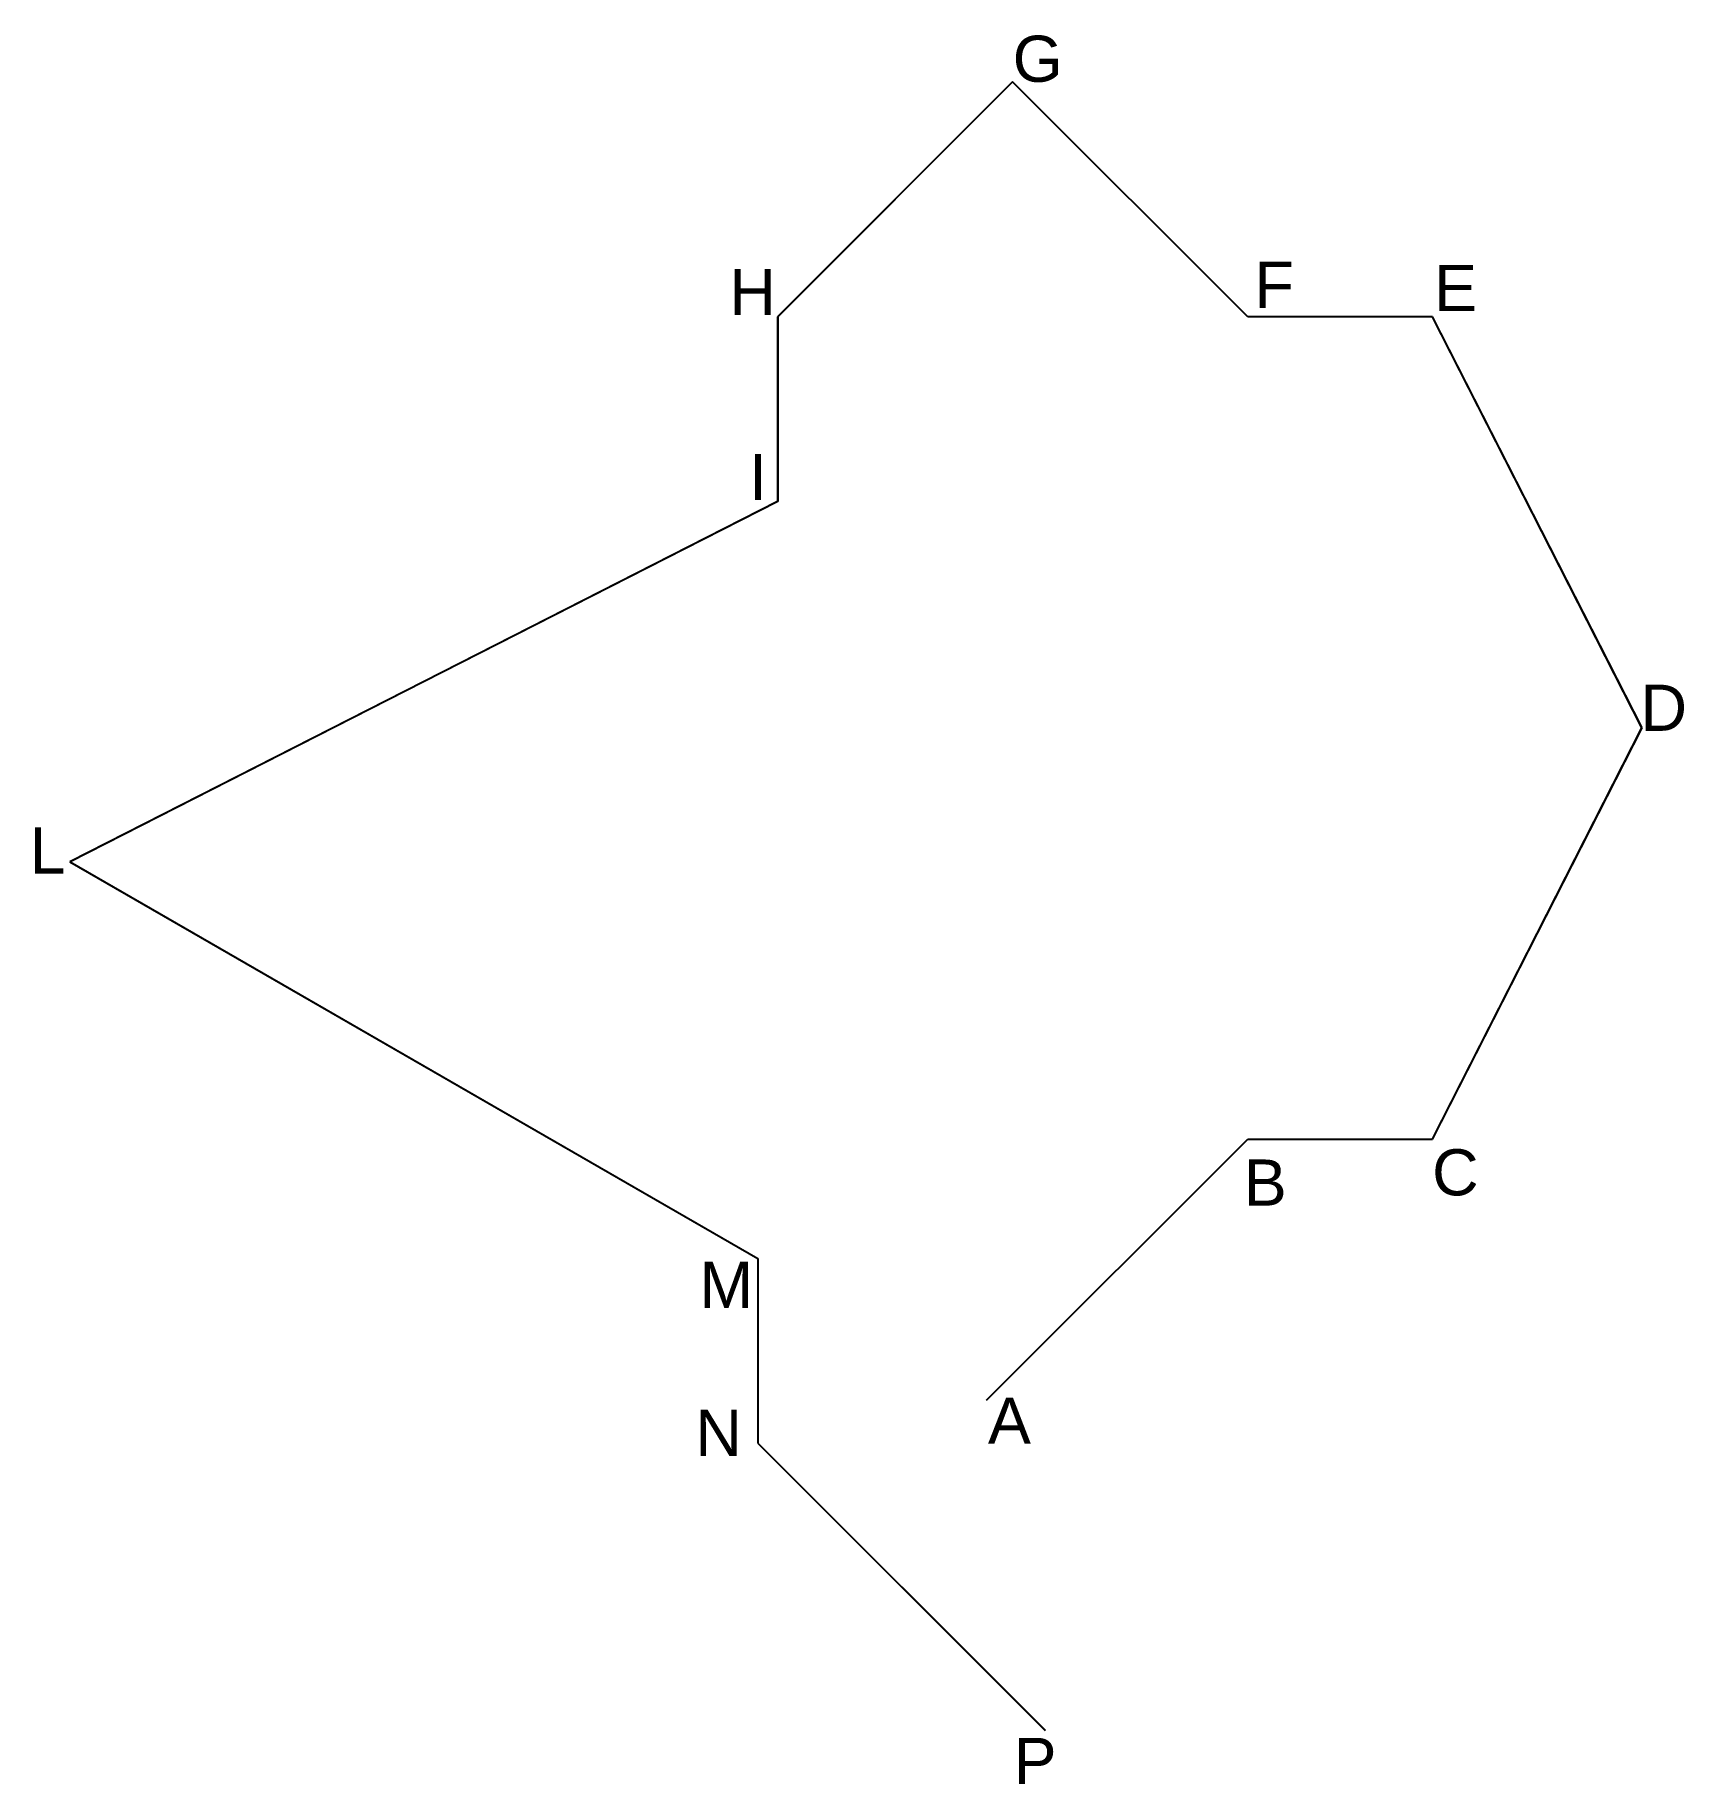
# Model space of a CAD drawing. Header units: millimetres. Extents: x -21.5 to 67.8, y -20.8 to 74.
import ezdxf

# ---------------------------------------------------------------- set-up
doc = ezdxf.new("R2010")
doc.units = ezdxf.units.MM
for name, color, linetype in [('coord assolute 2', 42, 'Continuous'), ('coord polari relative 2', 2, 'Continuous'), ('coord relative 2', 4, 'Continuous'), ('lettere 2', 7, 'Continuous')]:
    doc.layers.add(name, color=color, linetype=linetype)
doc.styles.get("Standard").update_dxf_attribs({"font": 'arial.ttf'})

msp = doc.modelspace()

# ---------------------------------------------------------------- linework, layer by layer
at = {"layer": 'coord assolute 2'}
for p, q in [((31.414, 71.42), (18.686, 58.692)), ((44.142, 58.692), (31.414, 71.42)), ((18.686, 58.692), (18.686, 48.692)), ((54.142, 58.692), (44.142, 58.692)), ((65.492, 36.417), (54.142, 58.692)), ((18.686, 48.692), (-19.627, 29.171)), ((54.142, 14.142), (65.492, 36.417)), ((-19.627, 29.171), (17.612, 7.671)), ((30, 0), (44.142, 14.142)), ((44.142, 14.142), (54.142, 14.142)), ((17.612, 7.671), (17.612, -2.329)), ((17.612, -2.329), (33.168, -17.885))]:
    msp.add_line(p, q, dxfattribs=at)
at = {"layer": 'coord polari relative 2'}
for p, q in [((31.414, 71.42), (18.686, 58.692)), ((44.142, 58.692), (31.414, 71.42)), ((18.686, 58.692), (18.686, 48.692)), ((54.142, 58.692), (44.142, 58.692)), ((65.492, 36.417), (54.142, 58.692)), ((18.686, 48.692), (-19.627, 29.171)), ((54.142, 14.142), (65.492, 36.417)), ((-19.627, 29.171), (17.612, 7.671)), ((30, 0), (44.142, 14.142)), ((44.142, 14.142), (54.142, 14.142)), ((17.612, 7.671), (17.612, -2.329)), ((17.612, -2.329), (33.168, -17.885))]:
    msp.add_line(p, q, dxfattribs=at)
at = {"layer": 'coord relative 2'}
for p, q in [((31.41, 71.42), (18.69, 58.69)), ((44.14, 58.69), (31.41, 71.42)), ((18.69, 58.69), (18.69, 48.69)), ((54.14, 58.69), (44.14, 58.69)), ((65.49, 36.42), (54.14, 58.69)), ((18.69, 48.69), (-19.63, 29.17)), ((54.14, 14.14), (65.49, 36.42)), ((-19.63, 29.17), (17.61, 7.67)), ((30, 0), (44.14, 14.14)), ((44.14, 14.14), (54.14, 14.14)), ((17.61, 7.67), (17.61, -2.33)), ((17.61, -2.33), (33.17, -17.89))]:
    msp.add_line(p, q, dxfattribs=at)

# ---------------------------------------------------------------- texts
at = {"layer": 'lettere 2'}
for s, p in [('G', (31.414, 71.42)), ('F', (44.509, 59.168)), ('H', (16.074, 58.788)), ('E', (54.238, 59)), ('I', (17.139, 48.762)), ('D', (65.411, 36.259)), ('L', (-21.81, 28.525)), ('C', (54.125, 11.092)), ('B', (43.928, 10.538)), ('M', (14.455, 4.997)), ('A', (30.074, -2.365)), ('N', (14.229, -3.018)), ('P', (31.465, -20.797))]:
    msp.add_text(s, height=2.5, dxfattribs=at).set_placement(p)

doc.saveas('drawing.dxf')
